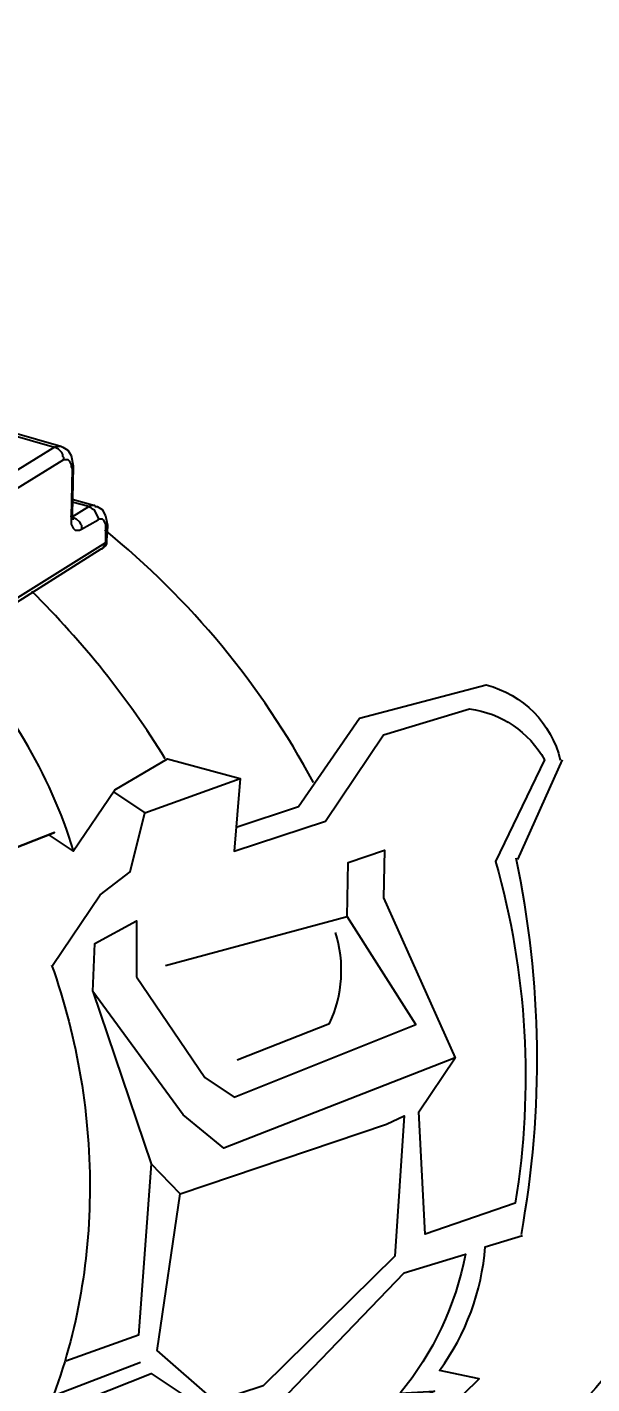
# Model space of a CAD drawing. Header units: feet. Extents: x -327 to 55127, y -297 to 4121.
# Drawn here: x 183.4 to 186.55, y 35.12 to 42.69 of the extents above; entities that cross this region are included whole.
import ezdxf
from ezdxf.enums import TextEntityAlignment as Align

# ---------------------------------------------------------------- set-up
doc = ezdxf.new("R2018")
doc.units = ezdxf.units.FT
doc.header["$MEASUREMENT"] = 0
for name, color, linetype in [('G-ANNO-TEXT', 1, 'Continuous'), ('G-TEXT', 7, 'Continuous'), ('PDF_0', 7, 'Continuous')]:
    doc.layers.add(name, color=color, linetype=linetype)
doc.styles.add('NEI-A', font='arial.ttf')
doc.styles.get("Standard").update_dxf_attribs({"font": 'arial.ttf'})

# ---------------------------------------------------------------- blocks, each defined once
blk = doc.blocks.new('DETAIL_TITLE')
at = {"style": 'NEI-A', "flags": 8}
blk.add_attdef('#', text='', height=0.2, dxfattribs=at).set_placement((0.5922, -0.5109), align=Align.MIDDLE_CENTER)
at = {"lineweight": 30, "flags": 104}
blk.add_attdef('DETAIL_TITLE', text='', height=0.2, dxfattribs=at).set_placement((0.909897, -0.525138), align=Align.BOTTOM_LEFT)
at = {"style": 'NEI-A'}
for tag, p in [('SCALE:', (0.938649, -0.73792)), ('1"_=_', (1.547399, -0.73792))]:
    blk.add_attdef(tag, text='', height=0.1, dxfattribs=at).set_placement(p, align=Align.BOTTOM_LEFT)
blk = doc.blocks.new('sub-title')
at = {"color": 153, "lineweight": 30, "flags": 106}
blk.add_attdef('SUB_TITLE', text='', height=0.1875, dxfattribs=at).set_placement((0, 0.1875), align=Align.MIDDLE_CENTER)

msp = doc.modelspace()

# ---------------------------------------------------------------- linework, layer by layer
at = {"layer": 'PDF_0', "lineweight": 25}
for points in [[(179.0999, 40.8212), (179.1173, 40.7516), (179.1289, 40.7342), (179.1636, 40.6994), (179.181, 40.6878), (179.2042, 40.682), (180.2827, 41.285), (183.5527, 40.3458), (183.5701, 40.3516), (183.5875, 40.3516)], [(180.3, 41.3024), (180.3174, 41.2908), (183.5875, 40.3516), (183.5991, 40.3458), (183.6281, 40.3284), (183.6455, 40.2994), (183.6571, 40.2414), (183.6571, 40.2356), (183.6513, 39.9689), (183.6513, 39.9573), (183.6745, 39.9457), (183.6919, 39.9283), (183.6977, 39.9167), (183.7035, 39.9109), (183.7035, 39.8877)], [(183.6049, 40.2762), (183.6049, 40.2878), (183.5991, 40.2936), (183.5991, 40.3052), (183.5933, 40.3168), (183.5759, 40.3342), (183.5527, 40.3458), (182.6598, 39.795), (182.683, 39.7834), (182.7004, 39.766), (182.7062, 39.7544), (182.7062, 39.7486), (182.712, 39.737), (182.712, 39.7254)], [(182.712, 39.7254), (183.6049, 40.2762), (183.6281, 40.2762), (183.6339, 40.2704), (183.6455, 40.2472), (183.6455, 40.2356), (183.6513, 40.224), (183.6455, 39.9573), (183.6455, 39.9167), (183.6571, 39.8935), (183.6687, 39.8819), (183.6919, 39.8819), (183.7035, 39.8877), (183.7962, 39.9399), (183.802, 39.9457), (183.8194, 39.9457), (183.8252, 39.9399), (183.8368, 39.9167), (183.8368, 39.8123), (183.8426, 39.8181), (183.8426, 39.8239)], [(183.6571, 40.2356), (183.6571, 40.2298), (183.6513, 40.224)], [(183.6513, 40.0559), (183.7788, 40.0211), (183.7614, 40.0211), (183.744, 40.0153), (183.6513, 40.0385)], [(183.6571, 39.9399), (183.6571, 39.9457), (183.6513, 39.9573), (183.744, 40.0153), (183.7556, 40.0095), (183.7614, 40.0037), (183.773, 39.9979), (183.7962, 39.9515), (183.7962, 39.9399)], [(183.7788, 40.0153), (183.7904, 40.0153), (183.8194, 39.9979), (183.8368, 39.9631), (183.8484, 39.9109), (183.8484, 39.9051), (183.8426, 39.8239), (183.8426, 39.8065), (183.8368, 39.795), (183.8194, 39.7776), (183.8136, 39.7776)], [(183.6455, 39.9573), (183.6455, 39.9631), (183.6513, 39.9689)], [(183.8484, 39.9051), (183.8484, 39.8993), (183.8426, 39.8935), (183.8368, 39.8935)], [(182.4279, 38.9021), (183.8136, 39.7776), (183.8194, 39.7776), (183.8252, 39.7834), (183.8368, 39.8065), (183.8368, 39.8123), (182.4453, 38.9426)], [(183.5179, 38.1831), (183.6571, 38.0903), (183.889, 38.4324), (184.1847, 38.6064), (184.5905, 38.4962)], [(186.3879, 38.6006), (186.1386, 38.044)], [(183.8832, 38.4208), (184.0571, 38.3049)], [(184.1731, 37.4526), (185.1877, 37.7251)], [(183.7672, 37.3076), (184.0919, 36.3452)], [(184.2543, 36.177), (185.4081, 36.5655), (185.5066, 36.6119), (185.4544, 35.8291), (184.7181, 35.1044), (184.4514, 35.0174), (184.1267, 35.3015), (184.2543, 36.177), (184.0919, 36.3452), (184.0223, 35.3885), (183.6165, 35.2435)], [(183.5527, 35.0522), (184.0339, 35.2377)], [(182.9555, 34.0955), (182.8454, 34.4608), (183.1642, 35.0232), (183.5063, 34.942), (184.0919, 35.174), (184.405, 34.9652), (184.2369, 34.7101), (183.5005, 34.1651), (183.4483, 34.0839), (182.2076, 33.6027)]]:
    msp.add_lwpolyline(points, dxfattribs=at)
for points in [[(184.5674, 38.2237), (184.9152, 38.3397), (185.2573, 38.8325), (185.9647, 39.018, -0.279707), (186.3777, 38.5988)], [(183.5411, 37.4526), (183.8078, 37.8468), (183.976, 37.9744), (184.0571, 38.3049), (184.5905, 38.4962), (184.5558, 38.0903), (185.066, 38.2585), (185.3907, 38.7397), (185.8719, 38.8847, -0.239182), (186.2894, 38.6006), (186.0169, 38.0324, -0.109758), (186.127, 36.1248), (185.6226, 35.9509), (185.5878, 36.6351), (185.7907, 36.9365)], [(184.5732, 36.925), (185.0892, 37.1279, 0.188716), (185.1222, 37.6365)], [(183.4483, 34.0839), (184.7123, 34.4898), (184.8225, 34.5478, 0.162648), (185.9241, 35.145), (185.7038, 35.1914, 0.139358), (185.9589, 35.8813), (186.1676, 35.9451)]]:
    msp.add_lwpolyline(points, format="xyb", dxfattribs=at)
for points in [[(182.6946, 37.8584), (183.5527, 38.1947)], [(184.0107, 37.3888), (184.3934, 36.8264), (184.5558, 36.7162), (185.5704, 37.1221), (185.1877, 37.7251), (185.1935, 38.0266), (185.3965, 38.0961), (185.3907, 37.8294), (185.7907, 36.9365), (184.4978, 36.4321), (184.2717, 36.6177), (183.7672, 37.3076), (183.7788, 37.5743), (184.0107, 37.7019)]]:
    msp.add_lwpolyline(points, close=True, dxfattribs=at)
msp.add_lwpolyline([(185.4834, 35.0638), (185.6748, 35.0754), (184.7761, 34.6058), (184.6253, 34.8203), (185.5066, 35.7364), (185.8487, 35.8407, -0.125407)], format="xyb", close=True, dxfattribs=at)
msp.add_circle((179.6478, 41.0908), 9.1637, dxfattribs=at)
for centre, radius, start, end in [((180.9233, 36.2901), 4.6239, 28.17443, 50.99855), ((179.8913, 35.9538), 5.0355, 31.78345, 45.40649), ((180.9465, 37.2583), 2.8381, 17.10023, 44.45618), ((180.7785, 36.9279), 5.4703, 349.71115, 11.85272)]:
    msp.add_arc(centre, radius, start, end, dxfattribs=at)
msp.add_open_spline([(183.5369, 37.4542), (183.6824, 37.0431), (183.7555, 36.6057), (183.7443, 35.7505), (183.6652, 35.3304), (183.5039, 34.9436)], degree=3, knots=[0, 0, 0, 0, 3.813493, 3.813493, 7.492032, 7.492032, 7.492032, 7.492032], dxfattribs=at)

# ---------------------------------------------------------------- block references
at = {"layer": 'G-ANNO-TEXT'}
ref = msp.add_blockref('DETAIL_TITLE', (61.1371, 1018.0946), dxfattribs=dict(at, xscale=128.9267043143703, yscale=128.9267043143703, zscale=128.9267043143703))
lines = msp.add_mtext('{\\LDC BLOCK TYPE-2 (3) STRINGS (52) MODULES [580W-NORTH MOTOR GAP] }', dxfattribs={"layer": '0', "insert": (178.4471, 989.0683), "char_height": 988.137813, "attachment_point": 1})
ref.add_attrib('DETAIL_TITLE', '', (178.4471, 989.0683)).embed_mtext(lines)
at = {"layer": 'G-TEXT'}
ref = msp.add_blockref('sub-title', (-251.2189, 104.6376), dxfattribs=dict(at, xscale=5.485316049832718, yscale=5.485316049832718, zscale=5.485316049832718))
lines = msp.add_mtext('{\\LTYPICAL 54-MODULE SHORT TRACKER  WIRING DETAIL}', dxfattribs={"layer": 'G-ANNO-TEXT', "insert": (-221.2581, 117.1338), "char_height": 92.112391, "attachment_point": 1})
ref.add_attrib('SUB_TITLE', '', (-221.2581, 117.1338), dxfattribs={"flags": 104}).embed_mtext(lines)
ref = msp.add_blockref('sub-title', (111.7643, 52.293), dxfattribs=dict(at, xscale=5.485316049832718, yscale=5.485316049832718, zscale=5.485316049832718))
lines = msp.add_mtext('{\\LTYPICAL 3x90-MODULE TRACKER WIRING DETAIL}', dxfattribs={"layer": 'G-ANNO-TEXT', "insert": (125.8028, 67.5178), "char_height": 92.112391, "attachment_point": 1})
ref.add_attrib('SUB_TITLE', '', (125.8028, 67.5178), dxfattribs={"flags": 104}).embed_mtext(lines)

doc.saveas('drawing.dxf')
